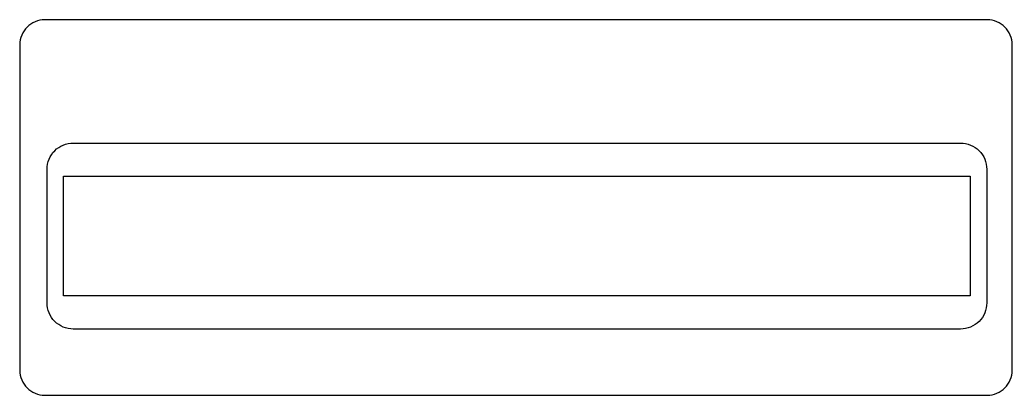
# Model space of a CAD drawing. Header units: millimetres. Extents: x -30 to 30, y -11.3 to 11.3.
import ezdxf

# ---------------------------------------------------------------- set-up
doc = ezdxf.new("R2010")
doc.units = ezdxf.units.MM
doc.layers.get('0').update_dxf_attribs({"linetype": 'CONTINUOUS'})

msp = doc.modelspace()

# ---------------------------------------------------------------- linework, layer by layer
for points in [[(-30, 9.85), (-30, -9.85, 0.414214), (-28.5, -11.35), (28.5, -11.35, 0.414214), (30, -9.85), (30, 9.85, 0.414214), (28.5, 11.35), (-28.5, 11.35, 0.414214)], [(28.465, 2.312), (28.465, -5.763, -0.414214), (26.877, -7.35), (-26.768, -7.35, -0.414214), (-28.355, -5.763), (-28.355, 2.312, -0.414214), (-26.768, 3.9), (26.877, 3.9, -0.414214)]]:
    msp.add_lwpolyline(points, format="xyb", close=True)
msp.add_lwpolyline([(-27.355, 1.9), (27.465, 1.9), (27.465, -5.35), (-27.355, -5.35)], close=True)

doc.saveas('drawing.dxf')
